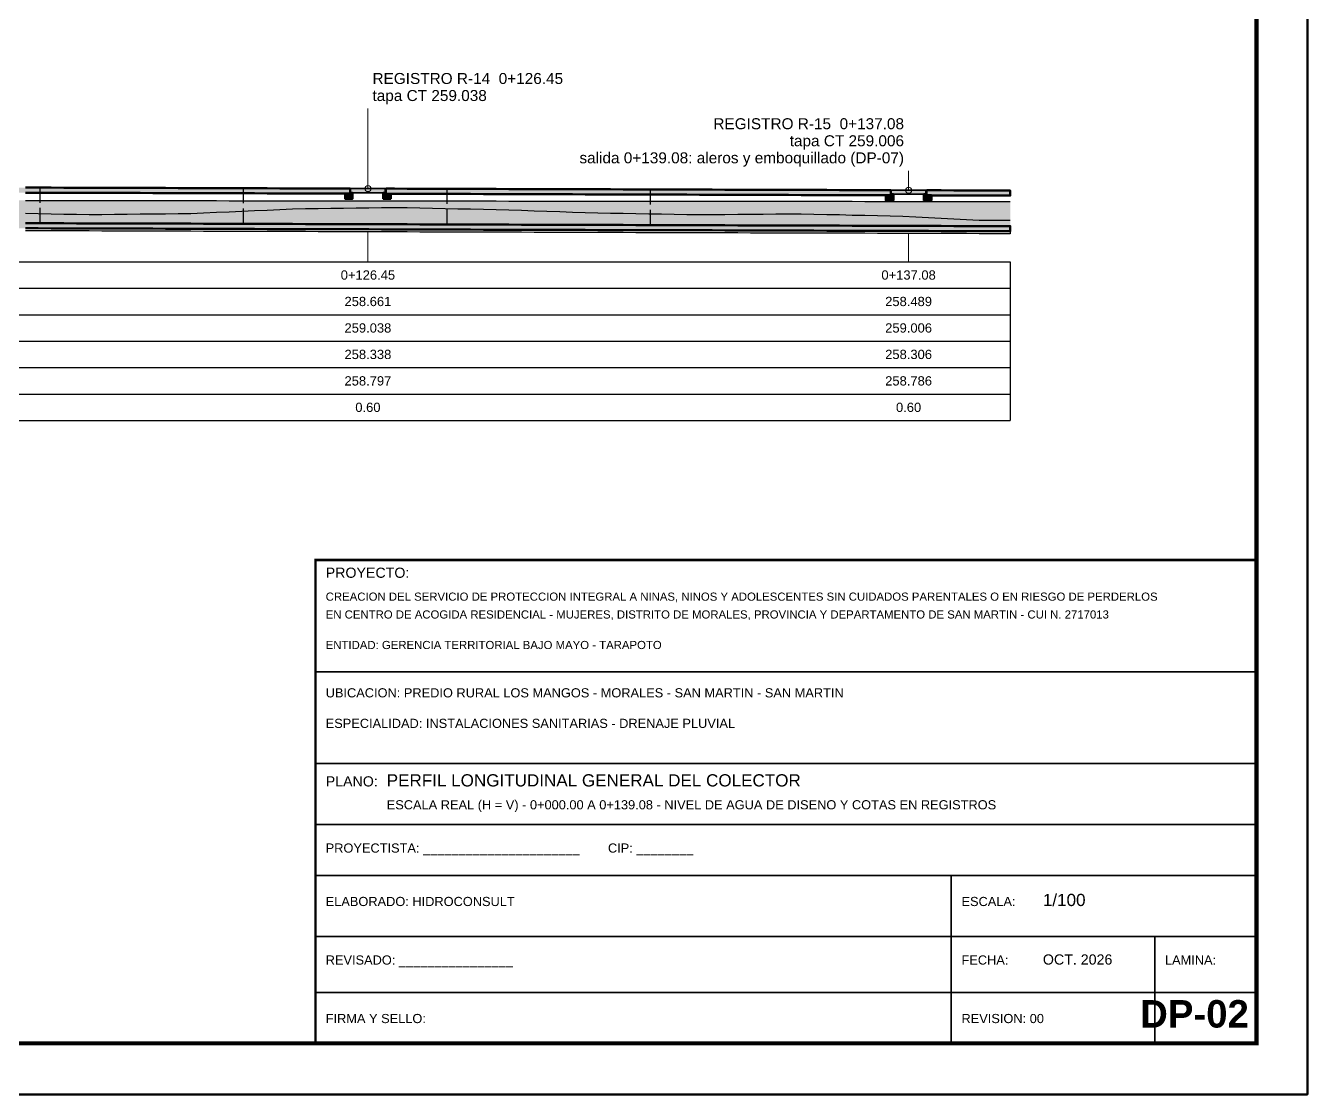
# Model space of a CAD drawing. Header units: metres. Extents: x -573 to 467, y -35 to 119.
# Drawn here: x 34.2 to 59.4, y 0 to 21 of the extents above; entities that cross this region are included whole.
import ezdxf
from ezdxf.enums import TextEntityAlignment as Align

# ---------------------------------------------------------------- set-up
doc = ezdxf.new("R2010")
doc.units = ezdxf.units.M
doc.header["$LTSCALE"] = 0.25
doc.linetypes.add('DASHED', pattern=[1.524, 1.27, -0.254])
for name, color, linetype, lineweight in [('AGUA', 150, 'DASHED', 25), ('CONCRETO', 250, 'CONTINUOUS', 50), ('GRILLA', 9, 'CONTINUOUS', 13), ('LLAMADAS', 30, 'CONTINUOUS', 18), ('MARCO', 7, 'CONTINUOUS', 50), ('REGISTRO', 32, 'CONTINUOUS', 35), ('ROTULO', 7, 'CONTINUOUS', 35), ('TITULOS', 160, 'CONTINUOUS', 35)]:
    doc.layers.add(name, color=color, linetype=linetype, lineweight=lineweight)
for name, color, linetype, true_color in [('AGUA-RELLENO', 150, 'CONTINUOUS', 0xcde4f6), ('CONCRETO-ACHURADO', 8, 'CONTINUOUS', 0xe2e2e2), ('ISO-TAPA', 255, 'CONTINUOUS', 0xf8f4e6)]:
    doc.layers.add(name, color=color, linetype=linetype, true_color=true_color)
for name, color, linetype in [('GUITARRA', 8, 'CONTINUOUS'), ('JUNTAS', 8, 'DASHED'), ('ROTULO-TEXTO', 7, 'CONTINUOUS'), ('SOLADO', 8, 'CONTINUOUS'), ('TERRENO-EXISTENTE', 8, 'DASHED'), ('TEXTOS', 7, 'CONTINUOUS')]:
    doc.layers.add(name, color=color, linetype=linetype)
doc.styles.get("Standard").update_dxf_attribs({"font": 'arial.ttf'})
doc.styles.add('TITULOS', font='arialbd.ttf')

msp = doc.modelspace()

# ---------------------------------------------------------------- hatches: boundary and pattern name
at = {"layer": 'AGUA-RELLENO', "true_color": 0xcde4f6}
h = msp.add_hatch(color=7, dxfattribs=at)
h.dxf.hatch_style = 1
h.paths.add_polyline_path([(7.2, 17.607), (7.45, 17.607), (7.7, 17.606), (7.95, 17.606), (8.2, 17.605), (8.45, 17.605), (8.7, 17.604), (8.95, 17.604), (9.2, 17.604), (9.45, 17.603), (9.7, 17.603), (9.95, 17.602), (10.2, 17.602), (10.45, 17.601), (10.7, 17.601), (10.95, 17.6), (11.2, 17.6), (11.45, 17.599), (11.7, 17.599), (11.95, 17.599), (12.2, 17.598), (12.45, 17.598), (12.7, 17.597), (12.95, 17.597), (13.2, 17.596), (13.45, 17.596), (13.7, 17.595), (13.95, 17.595), (14.2, 17.595), (14.45, 17.594), (14.7, 17.594), (14.95, 17.593), (15.2, 17.593), (15.45, 17.592), (15.7, 17.592), (15.95, 17.592), (16.2, 17.591), (16.45, 17.591), (16.7, 17.59), (16.95, 17.59), (17.2, 17.59), (17.45, 17.589), (17.7, 17.589), (17.95, 17.588), (18.2, 17.588), (18.45, 17.588), (18.7, 17.587), (18.95, 17.587), (19.2, 17.586), (19.45, 17.586), (19.7, 17.586), (19.95, 17.585), (20.2, 17.585), (20.45, 17.584), (20.7, 17.584), (20.95, 17.584), (21.2, 17.583), (21.45, 17.583), (21.7, 17.582), (21.95, 17.582), (22.2, 17.582), (22.45, 17.581), (22.7, 17.581), (22.95, 17.581), (23.2, 17.58), (23.45, 17.58), (23.7, 17.579), (23.95, 17.579), (24.2, 17.579), (24.45, 17.578), (24.7, 17.578), (24.95, 17.578), (25.2, 17.577), (25.45, 17.577), (25.7, 17.577), (25.95, 17.576), (26.2, 17.576), (26.45, 17.575), (26.7, 17.575), (26.95, 17.575), (27.2, 17.574), (27.45, 17.574), (27.7, 17.574), (27.95, 17.573), (28.2, 17.573), (28.45, 17.573), (28.7, 17.572), (28.95, 17.572), (29.2, 17.572), (29.45, 17.571), (29.7, 17.571), (29.95, 17.571), (30.2, 17.57), (30.45, 17.57), (30.7, 17.57), (30.95, 17.569), (31.2, 17.569), (31.45, 17.569), (31.7, 17.568), (31.95, 17.568), (32.2, 17.568), (32.45, 17.567), (32.7, 17.567), (32.95, 17.567), (33.2, 17.566), (33.45, 17.566), (33.7, 17.566), (33.95, 17.566), (34.2, 17.565), (34.45, 17.565), (34.7, 17.565), (34.95, 17.564), (35.2, 17.564), (35.45, 17.564), (35.7, 17.563), (35.95, 17.563), (36.2, 17.563), (36.45, 17.562), (36.7, 17.562), (36.95, 17.562), (37.2, 17.562), (37.45, 17.561), (37.7, 17.561), (37.95, 17.561), (38.2, 17.56), (38.45, 17.56), (38.7, 17.56), (38.95, 17.56), (39.2, 17.559), (39.45, 17.559), (39.7, 17.559), (39.95, 17.558), (40.2, 17.558), (40.45, 17.558), (40.7, 17.558), (40.95, 17.557), (41.2, 17.557), (41.45, 17.557), (41.7, 17.556), (41.95, 17.556), (42.2, 17.556), (42.45, 17.556), (42.7, 17.555), (42.95, 17.555), (43.2, 17.555), (43.45, 17.555), (43.7, 17.554), (43.95, 17.554), (44.2, 17.554), (44.45, 17.554), (44.7, 17.553), (44.95, 17.553), (45.2, 17.553), (45.45, 17.552), (45.7, 17.552), (45.95, 17.552), (46.2, 17.552), (46.45, 17.551), (46.7, 17.551), (46.95, 17.551), (47.2, 17.551), (47.45, 17.55), (47.7, 17.55), (47.95, 17.55), (48.2, 17.55), (48.45, 17.549), (48.7, 17.549), (48.95, 17.549), (49.2, 17.549), (49.45, 17.548), (49.7, 17.548), (49.95, 17.548), (50.2, 17.548), (50.45, 17.548), (50.7, 17.547), (50.95, 17.547), (51.2, 17.547), (51.45, 17.547), (51.7, 17.546), (51.95, 17.546), (52.2, 17.546), (52.45, 17.546), (52.7, 17.545), (52.95, 17.545), (53.2, 17.545), (53.45, 17.545), (53.56, 17.545), (53.56, 17.06), (53.45, 17.06), (53.2, 17.061), (52.95, 17.062), (52.7, 17.063), (52.45, 17.063), (52.2, 17.064), (51.95, 17.065), (51.7, 17.066), (51.45, 17.066), (51.2, 17.067), (50.95, 17.068), (50.7, 17.069), (50.45, 17.069), (50.2, 17.07), (49.95, 17.071), (49.7, 17.072), (49.45, 17.072), (49.2, 17.073), (48.95, 17.074), (48.7, 17.075), (48.45, 17.075), (48.2, 17.076), (47.95, 17.077), (47.7, 17.078), (47.45, 17.078), (47.2, 17.079), (46.95, 17.08), (46.7, 17.081), (46.45, 17.081), (46.2, 17.082), (45.95, 17.083), (45.7, 17.084), (45.45, 17.084), (45.2, 17.085), (44.95, 17.086), (44.7, 17.087), (44.45, 17.088), (44.2, 17.088), (43.95, 17.089), (43.7, 17.09), (43.45, 17.091), (43.2, 17.091), (42.95, 17.092), (42.7, 17.093), (42.45, 17.094), (42.2, 17.094), (41.95, 17.095), (41.7, 17.096), (41.45, 17.097), (41.2, 17.097), (40.95, 17.098), (40.7, 17.099), (40.45, 17.1), (40.2, 17.1), (39.95, 17.101), (39.7, 17.102), (39.45, 17.103), (39.2, 17.103), (38.95, 17.104), (38.7, 17.105), (38.45, 17.106), (38.2, 17.106), (37.95, 17.107), (37.7, 17.108), (37.45, 17.109), (37.2, 17.109), (36.95, 17.11), (36.7, 17.111), (36.45, 17.112), (36.2, 17.112), (35.95, 17.113), (35.7, 17.114), (35.45, 17.115), (35.2, 17.115), (34.95, 17.116), (34.7, 17.117), (34.45, 17.118), (34.2, 17.118), (33.95, 17.119), (33.7, 17.12), (33.45, 17.121), (33.2, 17.121), (32.95, 17.122), (32.7, 17.123), (32.45, 17.124), (32.2, 17.125), (31.95, 17.125), (31.7, 17.126), (31.45, 17.127), (31.2, 17.128), (30.95, 17.128), (30.7, 17.129), (30.45, 17.13), (30.2, 17.131), (29.95, 17.131), (29.7, 17.132), (29.45, 17.133), (29.2, 17.134), (28.95, 17.134), (28.7, 17.135), (28.45, 17.136), (28.2, 17.137), (27.95, 17.137), (27.7, 17.138), (27.45, 17.139), (27.2, 17.14), (26.95, 17.14), (26.7, 17.141), (26.45, 17.142), (26.2, 17.143), (25.95, 17.143), (25.7, 17.144), (25.45, 17.145), (25.2, 17.146), (24.95, 17.146), (24.7, 17.147), (24.45, 17.148), (24.2, 17.149), (23.95, 17.149), (23.7, 17.15), (23.45, 17.151), (23.2, 17.152), (22.95, 17.152), (22.7, 17.153), (22.45, 17.154), (22.2, 17.155), (21.95, 17.155), (21.7, 17.156), (21.45, 17.157), (21.2, 17.158), (20.95, 17.158), (20.7, 17.159), (20.45, 17.16), (20.2, 17.161), (19.95, 17.161), (19.7, 17.162), (19.45, 17.163), (19.2, 17.164), (18.95, 17.165), (18.7, 17.165), (18.45, 17.166), (18.2, 17.167), (17.95, 17.168), (17.7, 17.168), (17.45, 17.169), (17.2, 17.17), (16.95, 17.171), (16.7, 17.171), (16.45, 17.172), (16.2, 17.173), (15.95, 17.174), (15.7, 17.174), (15.45, 17.175), (15.2, 17.176), (14.95, 17.177), (14.7, 17.177), (14.45, 17.178), (14.2, 17.179), (13.95, 17.18), (13.7, 17.18), (13.45, 17.181), (13.2, 17.182), (12.95, 17.183), (12.7, 17.183), (12.45, 17.184), (12.2, 17.185), (11.95, 17.186), (11.7, 17.186), (11.45, 17.187), (11.2, 17.188), (10.95, 17.189), (10.7, 17.189), (10.45, 17.19), (10.2, 17.191), (9.95, 17.192), (9.7, 17.192), (9.45, 17.193), (9.2, 17.194), (8.95, 17.195), (8.7, 17.195), (8.45, 17.196), (8.2, 17.197), (7.95, 17.198), (7.7, 17.198), (7.45, 17.199), (7.2, 17.2)])
at = {"layer": 'CONCRETO-ACHURADO', "true_color": 0xe2e2e2}
h = msp.add_hatch(color=7, dxfattribs=at)
h.dxf.hatch_style = 1
h.paths.add_polyline_path([(30.66, 17.829), (30.7, 17.829), (30.95, 17.828), (31.2, 17.828), (31.45, 17.827), (31.7, 17.826), (31.95, 17.825), (32.2, 17.825), (32.45, 17.824), (32.7, 17.823), (32.95, 17.822), (33.2, 17.821), (33.45, 17.821), (33.7, 17.82), (33.95, 17.819), (34.2, 17.818), (34.45, 17.818), (34.7, 17.817), (34.95, 17.816), (35.2, 17.815), (35.45, 17.815), (35.7, 17.814), (35.95, 17.813), (36.2, 17.812), (36.45, 17.812), (36.7, 17.811), (36.95, 17.81), (37.2, 17.809), (37.45, 17.809), (37.7, 17.808), (37.95, 17.807), (38.2, 17.806), (38.45, 17.806), (38.7, 17.805), (38.95, 17.804), (39.2, 17.803), (39.45, 17.803), (39.7, 17.802), (39.95, 17.801), (40.2, 17.8), (40.45, 17.8), (40.58, 17.799), (40.58, 17.699), (40.45, 17.7), (40.2, 17.7), (39.95, 17.701), (39.7, 17.702), (39.45, 17.703), (39.2, 17.703), (38.95, 17.704), (38.7, 17.705), (38.45, 17.706), (38.2, 17.706), (37.95, 17.707), (37.7, 17.708), (37.45, 17.709), (37.2, 17.709), (36.95, 17.71), (36.7, 17.711), (36.45, 17.712), (36.2, 17.712), (35.95, 17.713), (35.7, 17.714), (35.45, 17.715), (35.2, 17.715), (34.95, 17.716), (34.7, 17.717), (34.45, 17.718), (34.2, 17.718), (33.95, 17.719), (33.7, 17.72), (33.45, 17.721), (33.2, 17.721), (32.95, 17.722), (32.7, 17.723), (32.45, 17.724), (32.2, 17.725), (31.95, 17.725), (31.7, 17.726), (31.45, 17.727), (31.2, 17.728), (30.95, 17.728), (30.7, 17.729), (30.66, 17.729)])
h = msp.add_hatch(color=7, dxfattribs=at)
h.dxf.hatch_style = 1
h.paths.add_polyline_path([(40.63, 17.718), (40.58, 17.718), (40.58, 17.698), (40.48, 17.698), (40.48, 17.598), (40.63, 17.598)])
h = msp.add_hatch(color=7, dxfattribs=at)
h.dxf.hatch_style = 1
h.paths.add_polyline_path([(41.23, 17.718), (41.28, 17.718), (41.28, 17.698), (41.38, 17.698), (41.38, 17.598), (41.23, 17.598)])
h = msp.add_hatch(color=7, dxfattribs=at)
h.dxf.hatch_style = 1
h.paths.add_polyline_path([(41.28, 17.797), (41.45, 17.797), (41.7, 17.796), (41.95, 17.795), (42.2, 17.794), (42.45, 17.794), (42.7, 17.793), (42.95, 17.792), (43.2, 17.791), (43.45, 17.791), (43.7, 17.79), (43.95, 17.789), (44.2, 17.788), (44.45, 17.788), (44.7, 17.787), (44.95, 17.786), (45.2, 17.785), (45.45, 17.784), (45.7, 17.784), (45.95, 17.783), (46.2, 17.782), (46.45, 17.781), (46.7, 17.781), (46.95, 17.78), (47.2, 17.779), (47.45, 17.778), (47.7, 17.778), (47.95, 17.777), (48.2, 17.776), (48.45, 17.775), (48.7, 17.775), (48.95, 17.774), (49.2, 17.773), (49.45, 17.772), (49.7, 17.772), (49.95, 17.771), (50.2, 17.77), (50.45, 17.769), (50.7, 17.769), (50.95, 17.768), (51.2, 17.767), (51.21, 17.767), (51.21, 17.667), (51.2, 17.667), (50.95, 17.668), (50.7, 17.669), (50.45, 17.669), (50.2, 17.67), (49.95, 17.671), (49.7, 17.672), (49.45, 17.672), (49.2, 17.673), (48.95, 17.674), (48.7, 17.675), (48.45, 17.675), (48.2, 17.676), (47.95, 17.677), (47.7, 17.678), (47.45, 17.678), (47.2, 17.679), (46.95, 17.68), (46.7, 17.681), (46.45, 17.681), (46.2, 17.682), (45.95, 17.683), (45.7, 17.684), (45.45, 17.684), (45.2, 17.685), (44.95, 17.686), (44.7, 17.687), (44.45, 17.688), (44.2, 17.688), (43.95, 17.689), (43.7, 17.69), (43.45, 17.691), (43.2, 17.691), (42.95, 17.692), (42.7, 17.693), (42.45, 17.694), (42.2, 17.694), (41.95, 17.695), (41.7, 17.696), (41.45, 17.697), (41.28, 17.697)])
h = msp.add_hatch(color=7, dxfattribs=at)
h.dxf.hatch_style = 1
h.paths.add_polyline_path([(51.26, 17.686), (51.21, 17.686), (51.21, 17.666), (51.11, 17.666), (51.11, 17.566), (51.26, 17.566)])
h = msp.add_hatch(color=7, dxfattribs=at)
h.dxf.hatch_style = 1
h.paths.add_polyline_path([(51.86, 17.686), (51.91, 17.686), (51.91, 17.666), (52.01, 17.666), (52.01, 17.566), (51.86, 17.566)])
h = msp.add_hatch(color=7, dxfattribs=at)
h.dxf.hatch_style = 1
h.paths.add_polyline_path([(51.91, 17.765), (51.95, 17.765), (52.2, 17.764), (52.45, 17.763), (52.7, 17.763), (52.95, 17.762), (53.2, 17.761), (53.45, 17.76), (53.56, 17.76), (53.56, 17.66), (53.45, 17.66), (53.2, 17.661), (52.95, 17.662), (52.7, 17.663), (52.45, 17.663), (52.2, 17.664), (51.95, 17.665), (51.91, 17.665)])
h = msp.add_hatch(color=7, dxfattribs=at)
h.dxf.hatch_style = 1
h.paths.add_polyline_path([(7.2, 17.2), (7.45, 17.199), (7.7, 17.198), (7.95, 17.198), (8.2, 17.197), (8.45, 17.196), (8.7, 17.195), (8.95, 17.195), (9.2, 17.194), (9.45, 17.193), (9.7, 17.192), (9.95, 17.192), (10.2, 17.191), (10.45, 17.19), (10.7, 17.189), (10.95, 17.189), (11.2, 17.188), (11.45, 17.187), (11.7, 17.186), (11.95, 17.186), (12.2, 17.185), (12.45, 17.184), (12.7, 17.183), (12.95, 17.183), (13.2, 17.182), (13.45, 17.181), (13.7, 17.18), (13.95, 17.18), (14.2, 17.179), (14.45, 17.178), (14.7, 17.177), (14.95, 17.177), (15.2, 17.176), (15.45, 17.175), (15.7, 17.174), (15.95, 17.174), (16.2, 17.173), (16.45, 17.172), (16.7, 17.171), (16.95, 17.171), (17.2, 17.17), (17.45, 17.169), (17.7, 17.168), (17.95, 17.168), (18.2, 17.167), (18.45, 17.166), (18.7, 17.165), (18.95, 17.165), (19.2, 17.164), (19.45, 17.163), (19.7, 17.162), (19.95, 17.161), (20.2, 17.161), (20.45, 17.16), (20.7, 17.159), (20.95, 17.158), (21.2, 17.158), (21.45, 17.157), (21.7, 17.156), (21.95, 17.155), (22.2, 17.155), (22.45, 17.154), (22.7, 17.153), (22.95, 17.152), (23.2, 17.152), (23.45, 17.151), (23.7, 17.15), (23.95, 17.149), (24.2, 17.149), (24.45, 17.148), (24.7, 17.147), (24.95, 17.146), (25.2, 17.146), (25.45, 17.145), (25.7, 17.144), (25.95, 17.143), (26.2, 17.143), (26.45, 17.142), (26.7, 17.141), (26.95, 17.14), (27.2, 17.14), (27.45, 17.139), (27.7, 17.138), (27.95, 17.137), (28.2, 17.137), (28.45, 17.136), (28.7, 17.135), (28.95, 17.134), (29.2, 17.134), (29.45, 17.133), (29.7, 17.132), (29.95, 17.131), (30.2, 17.131), (30.45, 17.13), (30.7, 17.129), (30.95, 17.128), (31.2, 17.128), (31.45, 17.127), (31.7, 17.126), (31.95, 17.125), (32.2, 17.125), (32.45, 17.124), (32.7, 17.123), (32.95, 17.122), (33.2, 17.121), (33.45, 17.121), (33.7, 17.12), (33.95, 17.119), (34.2, 17.118), (34.45, 17.118), (34.7, 17.117), (34.95, 17.116), (35.2, 17.115), (35.45, 17.115), (35.7, 17.114), (35.95, 17.113), (36.2, 17.112), (36.45, 17.112), (36.7, 17.111), (36.95, 17.11), (37.2, 17.109), (37.45, 17.109), (37.7, 17.108), (37.95, 17.107), (38.2, 17.106), (38.45, 17.106), (38.7, 17.105), (38.95, 17.104), (39.2, 17.103), (39.45, 17.103), (39.7, 17.102), (39.95, 17.101), (40.2, 17.1), (40.45, 17.1), (40.7, 17.099), (40.95, 17.098), (41.2, 17.097), (41.45, 17.097), (41.7, 17.096), (41.95, 17.095), (42.2, 17.094), (42.45, 17.094), (42.7, 17.093), (42.95, 17.092), (43.2, 17.091), (43.45, 17.091), (43.7, 17.09), (43.95, 17.089), (44.2, 17.088), (44.45, 17.088), (44.7, 17.087), (44.95, 17.086), (45.2, 17.085), (45.45, 17.084), (45.7, 17.084), (45.95, 17.083), (46.2, 17.082), (46.45, 17.081), (46.7, 17.081), (46.95, 17.08), (47.2, 17.079), (47.45, 17.078), (47.7, 17.078), (47.95, 17.077), (48.2, 17.076), (48.45, 17.075), (48.7, 17.075), (48.95, 17.074), (49.2, 17.073), (49.45, 17.072), (49.7, 17.072), (49.95, 17.071), (50.2, 17.07), (50.45, 17.069), (50.7, 17.069), (50.95, 17.068), (51.2, 17.067), (51.45, 17.066), (51.7, 17.066), (51.95, 17.065), (52.2, 17.064), (52.45, 17.063), (52.7, 17.063), (52.95, 17.062), (53.2, 17.061), (53.45, 17.06), (53.56, 17.06), (53.56, 16.96), (53.45, 16.96), (53.2, 16.961), (52.95, 16.962), (52.7, 16.963), (52.45, 16.963), (52.2, 16.964), (51.95, 16.965), (51.7, 16.966), (51.45, 16.966), (51.2, 16.967), (50.95, 16.968), (50.7, 16.969), (50.45, 16.969), (50.2, 16.97), (49.95, 16.971), (49.7, 16.972), (49.45, 16.972), (49.2, 16.973), (48.95, 16.974), (48.7, 16.975), (48.45, 16.975), (48.2, 16.976), (47.95, 16.977), (47.7, 16.978), (47.45, 16.978), (47.2, 16.979), (46.95, 16.98), (46.7, 16.981), (46.45, 16.981), (46.2, 16.982), (45.95, 16.983), (45.7, 16.984), (45.45, 16.984), (45.2, 16.985), (44.95, 16.986), (44.7, 16.987), (44.45, 16.988), (44.2, 16.988), (43.95, 16.989), (43.7, 16.99), (43.45, 16.991), (43.2, 16.991), (42.95, 16.992), (42.7, 16.993), (42.45, 16.994), (42.2, 16.994), (41.95, 16.995), (41.7, 16.996), (41.45, 16.997), (41.2, 16.997), (40.95, 16.998), (40.7, 16.999), (40.45, 17), (40.2, 17), (39.95, 17.001), (39.7, 17.002), (39.45, 17.003), (39.2, 17.003), (38.95, 17.004), (38.7, 17.005), (38.45, 17.006), (38.2, 17.006), (37.95, 17.007), (37.7, 17.008), (37.45, 17.009), (37.2, 17.009), (36.95, 17.01), (36.7, 17.011), (36.45, 17.012), (36.2, 17.012), (35.95, 17.013), (35.7, 17.014), (35.45, 17.015), (35.2, 17.015), (34.95, 17.016), (34.7, 17.017), (34.45, 17.018), (34.2, 17.018), (33.95, 17.019), (33.7, 17.02), (33.45, 17.021), (33.2, 17.021), (32.95, 17.022), (32.7, 17.023), (32.45, 17.024), (32.2, 17.025), (31.95, 17.025), (31.7, 17.026), (31.45, 17.027), (31.2, 17.028), (30.95, 17.028), (30.7, 17.029), (30.45, 17.03), (30.2, 17.031), (29.95, 17.031), (29.7, 17.032), (29.45, 17.033), (29.2, 17.034), (28.95, 17.034), (28.7, 17.035), (28.45, 17.036), (28.2, 17.037), (27.95, 17.037), (27.7, 17.038), (27.45, 17.039), (27.2, 17.04), (26.95, 17.04), (26.7, 17.041), (26.45, 17.042), (26.2, 17.043), (25.95, 17.043), (25.7, 17.044), (25.45, 17.045), (25.2, 17.046), (24.95, 17.046), (24.7, 17.047), (24.45, 17.048), (24.2, 17.049), (23.95, 17.049), (23.7, 17.05), (23.45, 17.051), (23.2, 17.052), (22.95, 17.052), (22.7, 17.053), (22.45, 17.054), (22.2, 17.055), (21.95, 17.055), (21.7, 17.056), (21.45, 17.057), (21.2, 17.058), (20.95, 17.058), (20.7, 17.059), (20.45, 17.06), (20.2, 17.061), (19.95, 17.061), (19.7, 17.062), (19.45, 17.063), (19.2, 17.064), (18.95, 17.065), (18.7, 17.065), (18.45, 17.066), (18.2, 17.067), (17.95, 17.068), (17.7, 17.068), (17.45, 17.069), (17.2, 17.07), (16.95, 17.071), (16.7, 17.071), (16.45, 17.072), (16.2, 17.073), (15.95, 17.074), (15.7, 17.074), (15.45, 17.075), (15.2, 17.076), (14.95, 17.077), (14.7, 17.077), (14.45, 17.078), (14.2, 17.079), (13.95, 17.08), (13.7, 17.08), (13.45, 17.081), (13.2, 17.082), (12.95, 17.083), (12.7, 17.083), (12.45, 17.084), (12.2, 17.085), (11.95, 17.086), (11.7, 17.086), (11.45, 17.087), (11.2, 17.088), (10.95, 17.089), (10.7, 17.089), (10.45, 17.09), (10.2, 17.091), (9.95, 17.092), (9.7, 17.092), (9.45, 17.093), (9.2, 17.094), (8.95, 17.095), (8.7, 17.095), (8.45, 17.096), (8.2, 17.097), (7.95, 17.098), (7.7, 17.098), (7.45, 17.099), (7.2, 17.1)])
at = {"layer": 'ISO-TAPA', "true_color": 0xf8f4e6}
h = msp.add_hatch(color=7, dxfattribs=at)
h.dxf.hatch_style = 1
h.paths.add_polyline_path([(40.59, 17.798), (41.27, 17.798), (41.27, 17.718), (40.59, 17.718)])
h = msp.add_hatch(color=7, dxfattribs=at)
h.dxf.hatch_style = 1
h.paths.add_polyline_path([(51.22, 17.766), (51.9, 17.766), (51.9, 17.686), (51.22, 17.686)])

# ---------------------------------------------------------------- linework, layer by layer
at = {"layer": 'AGUA'}
msp.add_lwpolyline([(34.2, 17.565), (34.45, 17.565), (34.7, 17.565), (34.95, 17.564), (35.2, 17.564), (35.45, 17.564), (35.7, 17.563), (35.95, 17.563), (36.2, 17.563), (36.45, 17.562), (36.7, 17.562), (36.95, 17.562), (37.2, 17.562), (37.45, 17.561), (37.7, 17.561), (37.95, 17.561), (38.2, 17.56), (38.45, 17.56), (38.7, 17.56), (38.95, 17.56), (39.2, 17.559), (39.45, 17.559), (39.7, 17.559), (39.95, 17.558), (40.2, 17.558), (40.45, 17.558), (40.7, 17.558), (40.95, 17.557), (41.2, 17.557), (41.45, 17.557), (41.7, 17.556), (41.95, 17.556), (42.2, 17.556), (42.45, 17.556), (42.7, 17.555), (42.95, 17.555), (43.2, 17.555), (43.45, 17.555), (43.7, 17.554), (43.95, 17.554), (44.2, 17.554), (44.45, 17.554), (44.7, 17.553), (44.95, 17.553), (45.2, 17.553), (45.45, 17.552), (45.7, 17.552), (45.95, 17.552), (46.2, 17.552), (46.45, 17.551), (46.7, 17.551), (46.95, 17.551), (47.2, 17.551), (47.45, 17.55), (47.7, 17.55), (47.95, 17.55), (48.2, 17.55), (48.45, 17.549), (48.7, 17.549), (48.95, 17.549), (49.2, 17.549), (49.45, 17.548), (49.7, 17.548), (49.95, 17.548), (50.2, 17.548), (50.45, 17.548), (50.7, 17.547), (50.95, 17.547), (51.2, 17.547), (51.45, 17.547), (51.7, 17.546), (51.95, 17.546), (52.2, 17.546), (52.45, 17.546), (52.7, 17.545), (52.95, 17.545), (53.2, 17.545), (53.45, 17.545), (53.56, 17.545)], dxfattribs=at)
at = {"layer": 'CONCRETO'}
for points in [[(34.2, 17.818), (34.45, 17.818), (34.7, 17.817), (34.95, 17.816), (35.2, 17.815), (35.45, 17.815), (35.7, 17.814), (35.95, 17.813), (36.2, 17.812), (36.45, 17.812), (36.7, 17.811), (36.95, 17.81), (37.2, 17.809), (37.45, 17.809), (37.7, 17.808), (37.95, 17.807), (38.2, 17.806), (38.45, 17.806), (38.7, 17.805), (38.95, 17.804), (39.2, 17.803), (39.45, 17.803), (39.7, 17.802), (39.95, 17.801), (40.2, 17.8), (40.45, 17.8), (40.58, 17.799), (40.58, 17.699), (40.45, 17.7), (40.2, 17.7), (39.95, 17.701), (39.7, 17.702), (39.45, 17.703), (39.2, 17.703), (38.95, 17.704), (38.7, 17.705), (38.45, 17.706), (38.2, 17.706), (37.95, 17.707), (37.7, 17.708), (37.45, 17.709), (37.2, 17.709), (36.95, 17.71), (36.7, 17.711), (36.45, 17.712), (36.2, 17.712), (35.95, 17.713), (35.7, 17.714), (35.45, 17.715), (35.2, 17.715), (34.95, 17.716), (34.7, 17.717), (34.45, 17.718), (34.2, 17.718)], [(34.2, 17.118), (34.45, 17.118), (34.7, 17.117), (34.95, 17.116), (35.2, 17.115), (35.45, 17.115), (35.7, 17.114), (35.95, 17.113), (36.2, 17.112), (36.45, 17.112), (36.7, 17.111), (36.95, 17.11), (37.2, 17.109), (37.45, 17.109), (37.7, 17.108), (37.95, 17.107), (38.2, 17.106), (38.45, 17.106), (38.7, 17.105), (38.95, 17.104), (39.2, 17.103), (39.45, 17.103), (39.7, 17.102), (39.95, 17.101), (40.2, 17.1), (40.45, 17.1), (40.7, 17.099), (40.95, 17.098), (41.2, 17.097), (41.45, 17.097), (41.7, 17.096), (41.95, 17.095), (42.2, 17.094), (42.45, 17.094), (42.7, 17.093), (42.95, 17.092), (43.2, 17.091), (43.45, 17.091), (43.7, 17.09), (43.95, 17.089), (44.2, 17.088), (44.45, 17.088), (44.7, 17.087), (44.95, 17.086), (45.2, 17.085), (45.45, 17.084), (45.7, 17.084), (45.95, 17.083), (46.2, 17.082), (46.45, 17.081), (46.7, 17.081), (46.95, 17.08), (47.2, 17.079), (47.45, 17.078), (47.7, 17.078), (47.95, 17.077), (48.2, 17.076), (48.45, 17.075), (48.7, 17.075), (48.95, 17.074), (49.2, 17.073), (49.45, 17.072), (49.7, 17.072), (49.95, 17.071), (50.2, 17.07), (50.45, 17.069), (50.7, 17.069), (50.95, 17.068), (51.2, 17.067), (51.45, 17.066), (51.7, 17.066), (51.95, 17.065), (52.2, 17.064), (52.45, 17.063), (52.7, 17.063), (52.95, 17.062), (53.2, 17.061), (53.45, 17.06), (53.56, 17.06), (53.56, 16.96), (53.45, 16.96), (53.2, 16.961), (52.95, 16.962), (52.7, 16.963), (52.45, 16.963), (52.2, 16.964), (51.95, 16.965), (51.7, 16.966), (51.45, 16.966), (51.2, 16.967), (50.95, 16.968), (50.7, 16.969), (50.45, 16.969), (50.2, 16.97), (49.95, 16.971), (49.7, 16.972), (49.45, 16.972), (49.2, 16.973), (48.95, 16.974), (48.7, 16.975), (48.45, 16.975), (48.2, 16.976), (47.95, 16.977), (47.7, 16.978), (47.45, 16.978), (47.2, 16.979), (46.95, 16.98), (46.7, 16.981), (46.45, 16.981), (46.2, 16.982), (45.95, 16.983), (45.7, 16.984), (45.45, 16.984), (45.2, 16.985), (44.95, 16.986), (44.7, 16.987), (44.45, 16.988), (44.2, 16.988), (43.95, 16.989), (43.7, 16.99), (43.45, 16.991), (43.2, 16.991), (42.95, 16.992), (42.7, 16.993), (42.45, 16.994), (42.2, 16.994), (41.95, 16.995), (41.7, 16.996), (41.45, 16.997), (41.2, 16.997), (40.95, 16.998), (40.7, 16.999), (40.45, 17), (40.2, 17), (39.95, 17.001), (39.7, 17.002), (39.45, 17.003), (39.2, 17.003), (38.95, 17.004), (38.7, 17.005), (38.45, 17.006), (38.2, 17.006), (37.95, 17.007), (37.7, 17.008), (37.45, 17.009), (37.2, 17.009), (36.95, 17.01), (36.7, 17.011), (36.45, 17.012), (36.2, 17.012), (35.95, 17.013), (35.7, 17.014), (35.45, 17.015), (35.2, 17.015), (34.95, 17.016), (34.7, 17.017), (34.45, 17.018), (34.2, 17.018)]]:
    msp.add_lwpolyline(points, dxfattribs=at)
for points in [[(40.63, 17.718), (40.58, 17.718), (40.58, 17.698), (40.48, 17.698), (40.48, 17.598), (40.63, 17.598)], [(41.23, 17.718), (41.28, 17.718), (41.28, 17.698), (41.38, 17.698), (41.38, 17.598), (41.23, 17.598)], [(41.28, 17.797), (41.45, 17.797), (41.7, 17.796), (41.95, 17.795), (42.2, 17.794), (42.45, 17.794), (42.7, 17.793), (42.95, 17.792), (43.2, 17.791), (43.45, 17.791), (43.7, 17.79), (43.95, 17.789), (44.2, 17.788), (44.45, 17.788), (44.7, 17.787), (44.95, 17.786), (45.2, 17.785), (45.45, 17.784), (45.7, 17.784), (45.95, 17.783), (46.2, 17.782), (46.45, 17.781), (46.7, 17.781), (46.95, 17.78), (47.2, 17.779), (47.45, 17.778), (47.7, 17.778), (47.95, 17.777), (48.2, 17.776), (48.45, 17.775), (48.7, 17.775), (48.95, 17.774), (49.2, 17.773), (49.45, 17.772), (49.7, 17.772), (49.95, 17.771), (50.2, 17.77), (50.45, 17.769), (50.7, 17.769), (50.95, 17.768), (51.2, 17.767), (51.21, 17.767), (51.21, 17.667), (51.2, 17.667), (50.95, 17.668), (50.7, 17.669), (50.45, 17.669), (50.2, 17.67), (49.95, 17.671), (49.7, 17.672), (49.45, 17.672), (49.2, 17.673), (48.95, 17.674), (48.7, 17.675), (48.45, 17.675), (48.2, 17.676), (47.95, 17.677), (47.7, 17.678), (47.45, 17.678), (47.2, 17.679), (46.95, 17.68), (46.7, 17.681), (46.45, 17.681), (46.2, 17.682), (45.95, 17.683), (45.7, 17.684), (45.45, 17.684), (45.2, 17.685), (44.95, 17.686), (44.7, 17.687), (44.45, 17.688), (44.2, 17.688), (43.95, 17.689), (43.7, 17.69), (43.45, 17.691), (43.2, 17.691), (42.95, 17.692), (42.7, 17.693), (42.45, 17.694), (42.2, 17.694), (41.95, 17.695), (41.7, 17.696), (41.45, 17.697), (41.28, 17.697)], [(51.26, 17.686), (51.21, 17.686), (51.21, 17.666), (51.11, 17.666), (51.11, 17.566), (51.26, 17.566)], [(51.86, 17.686), (51.91, 17.686), (51.91, 17.666), (52.01, 17.666), (52.01, 17.566), (51.86, 17.566)], [(51.91, 17.765), (51.95, 17.765), (52.2, 17.764), (52.45, 17.763), (52.7, 17.763), (52.95, 17.762), (53.2, 17.761), (53.45, 17.76), (53.56, 17.76), (53.56, 17.66), (53.45, 17.66), (53.2, 17.661), (52.95, 17.662), (52.7, 17.663), (52.45, 17.663), (52.2, 17.664), (51.95, 17.665), (51.91, 17.665)]]:
    msp.add_lwpolyline(points, close=True, dxfattribs=at)
at = {"layer": 'GRILLA'}
for p, q in [((40.93, 16.36), (40.93, 16.948)), ((51.56, 16.36), (51.56, 16.916))]:
    msp.add_line(p, q, dxfattribs=at)
at = {"layer": 'GUITARRA'}
for p, q in [((2.8, 16.36), (53.56, 16.36)), ((53.56, 16.36), (53.56, 13.24)), ((2.8, 15.84), (53.56, 15.84)), ((2.8, 15.32), (53.56, 15.32)), ((2.8, 14.8), (53.56, 14.8)), ((2.8, 14.28), (53.56, 14.28)), ((2.8, 13.76), (53.56, 13.76)), ((2.8, 13.24), (53.56, 13.24))]:
    msp.add_line(p, q, dxfattribs=at)
at = {"layer": 'JUNTAS'}
for p, q in [((34.48, 17.838), (34.48, 16.998)), ((38.48, 17.826), (38.48, 16.986)), ((42.48, 17.813), (42.48, 16.973)), ((46.48, 17.801), (46.48, 16.961))]:
    msp.add_line(p, q, dxfattribs=at)
at = {"layer": 'LLAMADAS'}
for p, q in [((40.93, 17.798), (40.93, 19.374)), ((51.56, 17.766), (51.56, 18.15))]:
    msp.add_line(p, q, dxfattribs=at)
for centre in [(40.93, 17.798), (51.56, 17.766)]:
    msp.add_circle(centre, 0.06, dxfattribs=at)
at = {"layer": 'MARCO'}
msp.add_lwpolyline([(0, 0), (59.4, 0), (59.4, 42), (0, 42)], close=True, dxfattribs=at)
at = {"layer": 'MARCO', "const_width": 0.08}
msp.add_lwpolyline([(2.5, 1), (58.4, 1), (58.4, 41), (2.5, 41)], close=True, dxfattribs=at)
at = {"layer": 'REGISTRO'}
for points in [[(40.59, 17.798), (41.27, 17.798), (41.27, 17.718), (40.59, 17.718)], [(51.22, 17.766), (51.9, 17.766), (51.9, 17.686), (51.22, 17.686)]]:
    msp.add_lwpolyline(points, close=True, dxfattribs=at)
at = {"layer": 'ROTULO'}
for p, q in [((39.9, 8.3), (58.4, 8.3)), ((39.9, 6.5), (58.4, 6.5)), ((39.9, 5.3), (58.4, 5.3)), ((39.9, 4.3), (58.4, 4.3)), ((52.4, 4.3), (52.4, 1)), ((39.9, 3.1), (58.4, 3.1)), ((56.4, 3.1), (56.4, 1)), ((39.9, 2), (58.4, 2))]:
    msp.add_line(p, q, dxfattribs=at)
at = {"layer": 'ROTULO', "const_width": 0.05}
msp.add_lwpolyline([(39.9, 1), (58.4, 1), (58.4, 10.5), (39.9, 10.5)], close=True, dxfattribs=at)
at = {"layer": 'SOLADO'}
msp.add_lwpolyline([(34.2, 17.018), (34.45, 17.018), (34.7, 17.017), (34.95, 17.016), (35.2, 17.015), (35.45, 17.015), (35.7, 17.014), (35.95, 17.013), (36.2, 17.012), (36.45, 17.012), (36.7, 17.011), (36.95, 17.01), (37.2, 17.009), (37.45, 17.009), (37.7, 17.008), (37.95, 17.007), (38.2, 17.006), (38.45, 17.006), (38.7, 17.005), (38.95, 17.004), (39.2, 17.003), (39.45, 17.003), (39.7, 17.002), (39.95, 17.001), (40.2, 17), (40.45, 17), (40.7, 16.999), (40.95, 16.998), (41.2, 16.997), (41.45, 16.997), (41.7, 16.996), (41.95, 16.995), (42.2, 16.994), (42.45, 16.994), (42.7, 16.993), (42.95, 16.992), (43.2, 16.991), (43.45, 16.991), (43.7, 16.99), (43.95, 16.989), (44.2, 16.988), (44.45, 16.988), (44.7, 16.987), (44.95, 16.986), (45.2, 16.985), (45.45, 16.984), (45.7, 16.984), (45.95, 16.983), (46.2, 16.982), (46.45, 16.981), (46.7, 16.981), (46.95, 16.98), (47.2, 16.979), (47.45, 16.978), (47.7, 16.978), (47.95, 16.977), (48.2, 16.976), (48.45, 16.975), (48.7, 16.975), (48.95, 16.974), (49.2, 16.973), (49.45, 16.972), (49.7, 16.972), (49.95, 16.971), (50.2, 16.97), (50.45, 16.969), (50.7, 16.969), (50.95, 16.968), (51.2, 16.967), (51.45, 16.966), (51.7, 16.966), (51.95, 16.965), (52.2, 16.964), (52.45, 16.963), (52.7, 16.963), (52.95, 16.962), (53.2, 16.961), (53.45, 16.96), (53.56, 16.96), (53.56, 16.91), (53.45, 16.91), (53.2, 16.911), (52.95, 16.912), (52.7, 16.913), (52.45, 16.913), (52.2, 16.914), (51.95, 16.915), (51.7, 16.916), (51.45, 16.916), (51.2, 16.917), (50.95, 16.918), (50.7, 16.919), (50.45, 16.919), (50.2, 16.92), (49.95, 16.921), (49.7, 16.922), (49.45, 16.922), (49.2, 16.923), (48.95, 16.924), (48.7, 16.925), (48.45, 16.925), (48.2, 16.926), (47.95, 16.927), (47.7, 16.928), (47.45, 16.928), (47.2, 16.929), (46.95, 16.93), (46.7, 16.931), (46.45, 16.931), (46.2, 16.932), (45.95, 16.933), (45.7, 16.934), (45.45, 16.934), (45.2, 16.935), (44.95, 16.936), (44.7, 16.937), (44.45, 16.938), (44.2, 16.938), (43.95, 16.939), (43.7, 16.94), (43.45, 16.941), (43.2, 16.941), (42.95, 16.942), (42.7, 16.943), (42.45, 16.944), (42.2, 16.944), (41.95, 16.945), (41.7, 16.946), (41.45, 16.947), (41.2, 16.947), (40.95, 16.948), (40.7, 16.949), (40.45, 16.95), (40.2, 16.95), (39.95, 16.951), (39.7, 16.952), (39.45, 16.953), (39.2, 16.953), (38.95, 16.954), (38.7, 16.955), (38.45, 16.956), (38.2, 16.956), (37.95, 16.957), (37.7, 16.958), (37.45, 16.959), (37.2, 16.959), (36.95, 16.96), (36.7, 16.961), (36.45, 16.962), (36.2, 16.962), (35.95, 16.963), (35.7, 16.964), (35.45, 16.965), (35.2, 16.965), (34.95, 16.966), (34.7, 16.967), (34.45, 16.968), (34.2, 16.968)], dxfattribs=at)
at = {"layer": 'TERRENO-EXISTENTE'}
msp.add_lwpolyline([(34.2, 17.313), (34.45, 17.308), (34.7, 17.303), (34.95, 17.298), (35.2, 17.293), (35.45, 17.288), (35.7, 17.29), (35.95, 17.293), (36.2, 17.296), (36.45, 17.299), (36.7, 17.302), (36.95, 17.305), (37.2, 17.308), (37.45, 17.311), (37.7, 17.321), (37.95, 17.332), (38.2, 17.343), (38.45, 17.355), (38.7, 17.366), (38.95, 17.377), (39.2, 17.388), (39.45, 17.4), (39.7, 17.404), (39.95, 17.408), (40.2, 17.411), (40.45, 17.415), (40.7, 17.418), (40.95, 17.422), (41.2, 17.425), (41.45, 17.429), (41.7, 17.424), (41.95, 17.419), (42.2, 17.414), (42.45, 17.409), (42.7, 17.403), (42.95, 17.398), (43.2, 17.393), (43.45, 17.388), (43.7, 17.38), (43.95, 17.371), (44.2, 17.363), (44.45, 17.355), (44.7, 17.346), (44.95, 17.338), (45.2, 17.329), (45.45, 17.321), (45.7, 17.316), (45.95, 17.312), (46.2, 17.308), (46.45, 17.304), (46.7, 17.3), (46.95, 17.296), (47.2, 17.292), (47.45, 17.288), (47.7, 17.29), (47.95, 17.292), (48.2, 17.294), (48.45, 17.296), (48.7, 17.298), (48.95, 17.3), (49.2, 17.302), (49.45, 17.304), (49.7, 17.298), (49.95, 17.292), (50.2, 17.286), (50.45, 17.279), (50.7, 17.273), (50.95, 17.267), (51.2, 17.26), (51.45, 17.254), (51.7, 17.242), (51.95, 17.23), (52.2, 17.217), (52.45, 17.205), (52.7, 17.193), (52.95, 17.18), (53.2, 17.177), (53.45, 17.177), (53.56, 17.177)], dxfattribs=at)

# ---------------------------------------------------------------- texts
at = {"layer": 'ROTULO-TEXTO'}
for s, height, p in [('PROYECTO:', 0.2, (40.1, 10.15)), ('CREACION DEL SERVICIO DE PROTECCION INTEGRAL A NINAS, NINOS Y ADOLESCENTES SIN CUIDADOS PARENTALES O EN RIESGO DE PERDERLOS', 0.16, (40.1, 9.7)), ('EN CENTRO DE ACOGIDA RESIDENCIAL - MUJERES, DISTRITO DE MORALES, PROVINCIA Y DEPARTAMENTO DE SAN MARTIN - CUI N. 2717013', 0.16, (40.1, 9.35)), ('ENTIDAD: GERENCIA TERRITORIAL BAJO MAYO - TARAPOTO', 0.16, (40.1, 8.75)), ('UBICACION: PREDIO RURAL LOS MANGOS - MORALES - SAN MARTIN - SAN MARTIN', 0.18, (40.1, 7.8)), ('ESPECIALIDAD: INSTALACIONES SANITARIAS - DRENAJE PLUVIAL', 0.18, (40.1, 7.2)), ('PLANO:', 0.2, (40.1, 6.05)), ('PERFIL LONGITUDINAL GENERAL DEL COLECTOR', 0.24, (41.3, 6.05)), ('ESCALA REAL (H = V) - 0+000.00 A 0+139.08 - NIVEL DE AGUA DE DISENO Y COTAS EN REGISTROS', 0.18, (41.3, 5.6)), ('PROYECTISTA: ______________________        CIP: ________', 0.18, (40.1, 4.75)), ('ELABORADO: HIDROCONSULT', 0.18, (40.1, 3.7)), ('ESCALA:', 0.18, (52.6, 3.7)), ('1/100', 0.24, (54.2, 3.7)), ('REVISADO: ________________', 0.18, (40.1, 2.55)), ('FECHA:', 0.18, (52.6, 2.55)), ('OCT. 2026', 0.2, (54.2, 2.55)), ('LAMINA:', 0.18, (56.6, 2.55)), ('FIRMA Y SELLO:', 0.18, (40.1, 1.4)), ('REVISION: 00', 0.18, (52.6, 1.4))]:
    msp.add_text(s, height=height, dxfattribs=at).set_placement(p)
at = {"layer": 'TEXTOS', "color": 7}
for s, p in [('REGISTRO R-14  0+126.45', (41.02, 19.789)), ('tapa CT 259.038', (41.02, 19.454))]:
    msp.add_text(s, height=0.216, dxfattribs=at).set_placement(p, align=Align.BOTTOM_LEFT)
for s, p in [('REGISTRO R-15  0+137.08', (51.47, 18.9)), ('tapa CT 259.006', (51.47, 18.565)), ('salida 0+139.08: aleros y emboquillado (DP-07)', (51.47, 18.23))]:
    msp.add_text(s, height=0.216, dxfattribs=at).set_placement(p, align=Align.BOTTOM_RIGHT)
at = {"layer": 'TEXTOS'}
for s, p in [('0+126.45', (40.93, 16.1)), ('0+137.08', (51.56, 16.1)), ('258.661', (40.93, 15.58)), ('258.489', (51.56, 15.58)), ('259.038', (40.93, 15.06)), ('259.006', (51.56, 15.06)), ('258.338', (40.93, 14.54)), ('258.306', (51.56, 14.54)), ('258.797', (40.93, 14.02)), ('258.786', (51.56, 14.02)), ('0.60', (40.93, 13.5)), ('0.60', (51.56, 13.5))]:
    msp.add_text(s, height=0.1823, dxfattribs=at).set_placement(p, align=Align.MIDDLE_CENTER)
at = {"layer": 'TITULOS', "style": 'TITULOS'}
msp.add_text('DP-02', height=0.54, dxfattribs=at).set_placement((58.25, 1.15), align=Align.BOTTOM_RIGHT)

doc.saveas('drawing.dxf')
